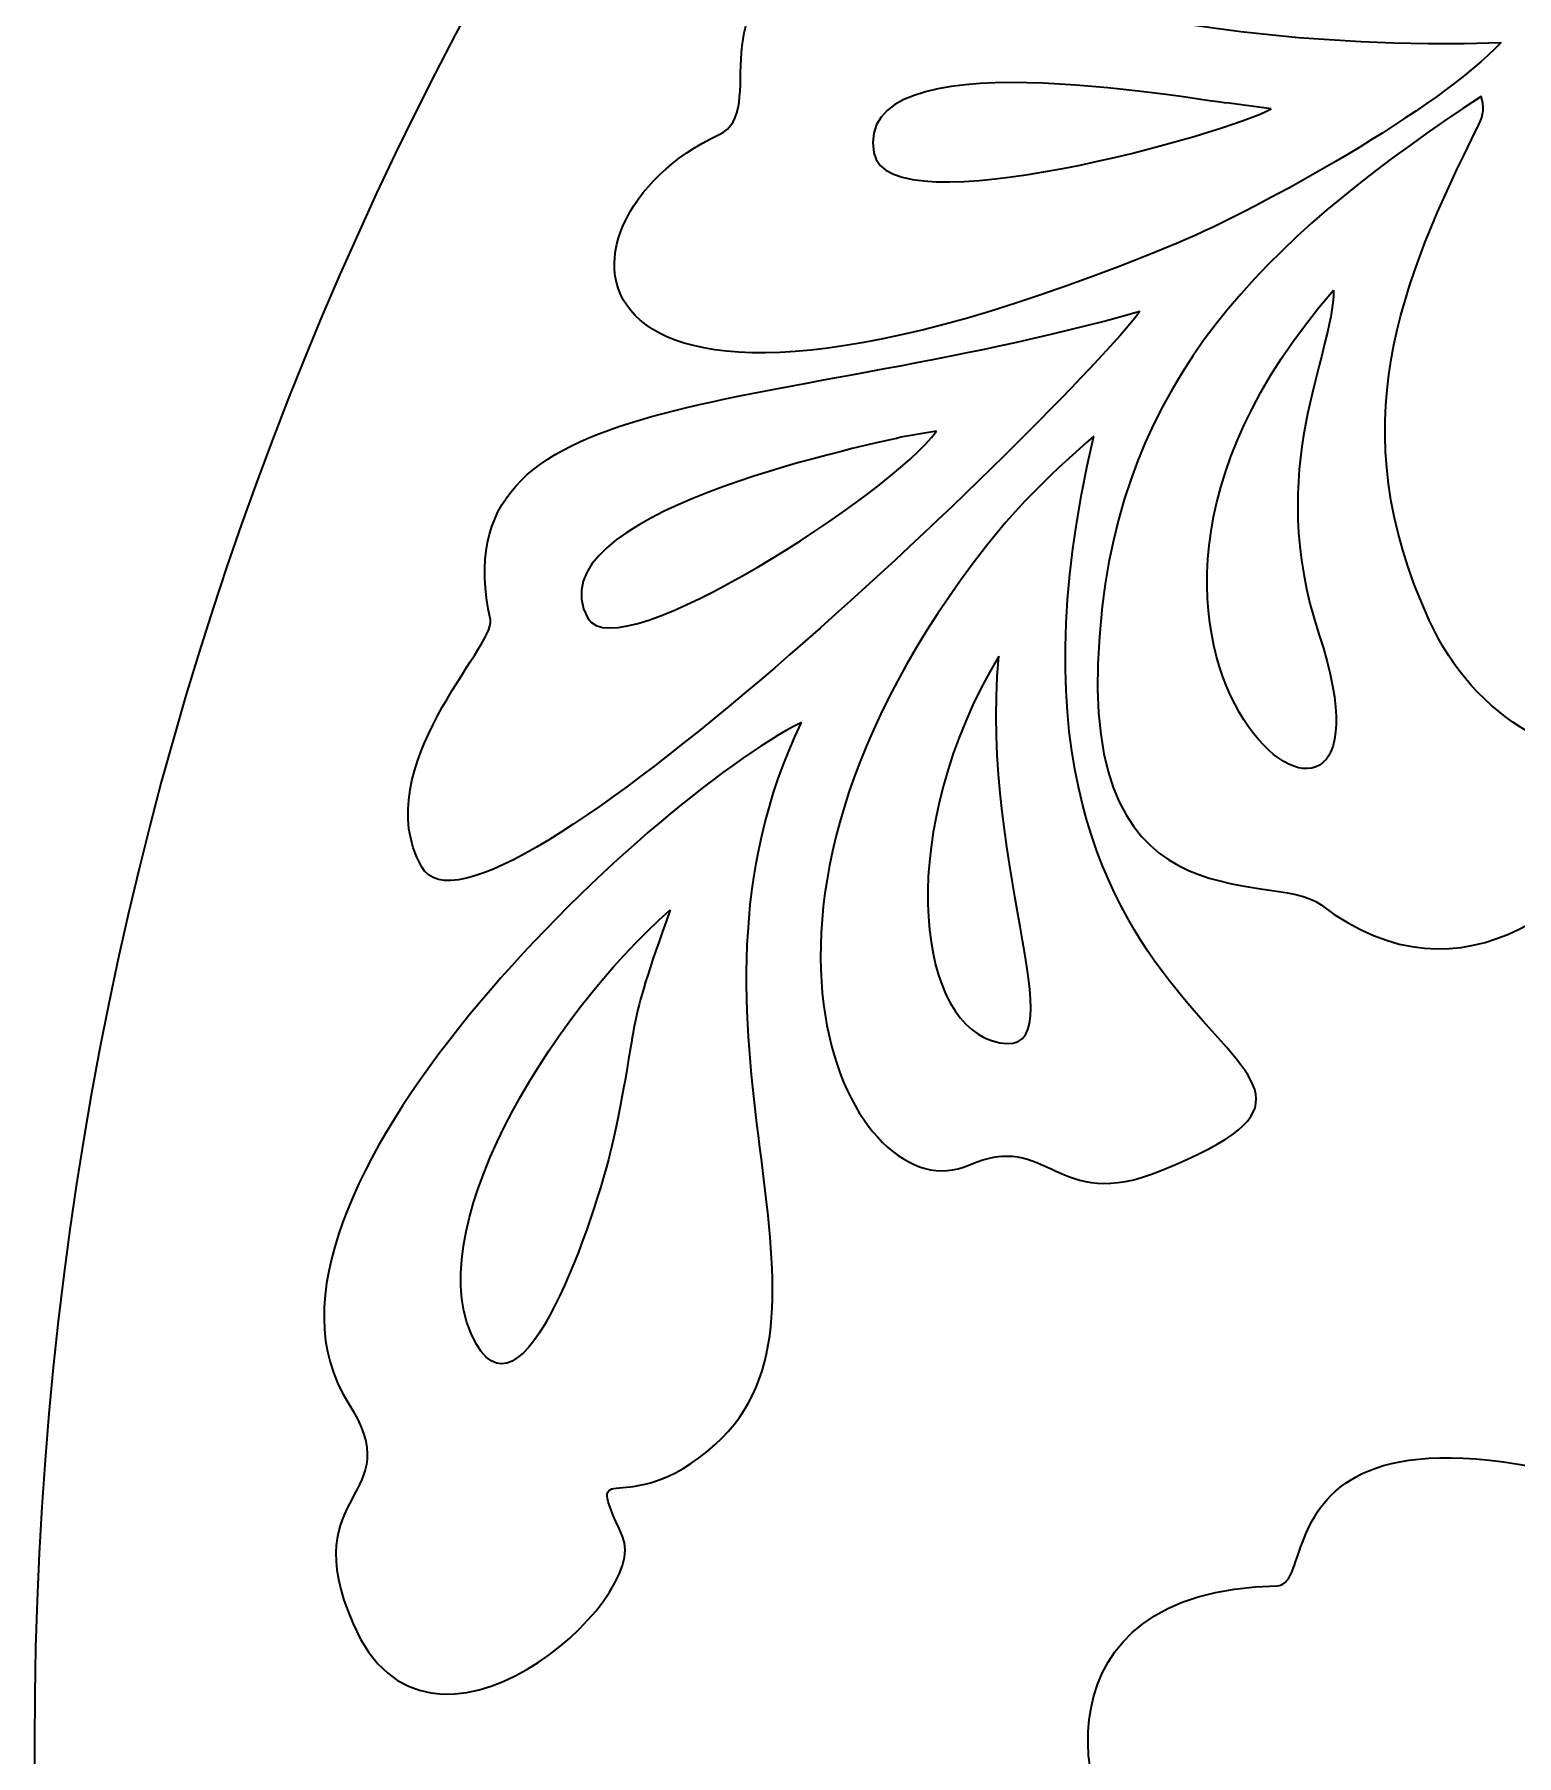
# Model space of a CAD drawing. Header units: centimetres. Extents: x -13.7 to 13.2, y -13.1 to 13.8.
# Drawn here: x -13.71 to -8.26, y 0.31 to 6.63 of the extents above; entities that cross this region are included whole.
import ezdxf

# ---------------------------------------------------------------- set-up
doc = ezdxf.new("R2010")
doc.units = ezdxf.units.CM
doc.header["$MEASUREMENT"] = 0
doc.layers.add('Layer 1', color=7, linetype='Continuous')

msp = doc.modelspace()

# ---------------------------------------------------------------- linework, layer by layer
at = {"layer": 'Layer 1', "color": 250, "lineweight": 35}
for points, knots in [([(-0.24145, 13.83027), (-7.6799, 13.82688), (-13.70893, 7.79605), (-13.70893, 0.35686), (-13.70893, 0.35686), (-13.70893, -7.08436), (-7.67661, -13.11673), (-0.23533, -13.11673), (-0.23533, -13.11673), (7.20381, -13.11673), (13.23483, -7.08765), (13.23812, 0.35079)], [0, 0, 0, 0, 0.25, 0.25, 0.25, 0.25, 0.5, 0.5, 0.5, 0.5, 1, 1, 1, 1]), ([(-8.31738, 6.60269), (-9.79655, 6.56005), (-10.40513, 6.99228), (-10.82841, 6.88665), (-10.82841, 6.88665), (-11.28448, 6.77286), (-11.00067, 6.35281), (-11.19228, 6.26454), (-11.19228, 6.26454), (-11.86664, 5.95416), (-11.85176, 4.88792), (-9.50433, 5.86738), (-9.50433, 5.86738), (-9.1943, 5.99675), (-8.54472, 6.36107), (-8.31738, 6.60269)], [0, 0, 0, 0, 0.2, 0.2, 0.2, 0.2, 0.4, 0.4, 0.4, 0.4, 0.6, 0.6, 0.6, 0.6, 1, 1, 1, 1]), ([(-8.31738, 6.60269), (-9.79655, 6.56005), (-10.40513, 6.99228), (-10.82841, 6.88665), (-10.82841, 6.88665), (-11.28448, 6.77286), (-11.00067, 6.35281), (-11.19228, 6.26454), (-11.19228, 6.26454), (-11.86664, 5.95416), (-11.85176, 4.88792), (-9.50433, 5.86738), (-9.50433, 5.86738), (-9.1943, 5.99675), (-8.54472, 6.36107), (-8.31738, 6.60269)], [0, 0, 0, 0, 0.2, 0.2, 0.2, 0.2, 0.4, 0.4, 0.4, 0.4, 0.6, 0.6, 0.6, 0.6, 1, 1, 1, 1]), ([(-9.31625, 6.37993), (-9.47691, 6.3953), (-10.70267, 6.62622), (-10.62311, 6.19732), (-10.62311, 6.19732), (-10.57057, 5.9144), (-9.31127, 6.2736), (-9.16245, 6.35928)], [0, 0, 0, 0, 0.3333333, 0.3333333, 0.3333333, 0.3333333, 1, 1, 1, 1]), ([(-9.31625, 6.37993), (-9.47691, 6.3953), (-10.70267, 6.62622), (-10.62311, 6.19732), (-10.62311, 6.19732), (-10.57057, 5.9144), (-9.31127, 6.2736), (-9.16245, 6.35928)], [0, 0, 0, 0, 0.3333333, 0.3333333, 0.3333333, 0.3333333, 1, 1, 1, 1]), ([(-8.39853, 6.30186), (-8.69021, 5.71687), (-8.9068, 5.18954), (-8.58144, 4.47986), (-8.58144, 4.47986), (-8.40923, 4.10425), (-8.08223, 3.9503), (-7.68358, 3.91139), (-7.68358, 3.91139), (-7.98212, 3.43547), (-8.45949, 3.03761), (-8.9788, 3.43372), (-8.9788, 3.43372), (-9.16365, 3.57468), (-9.92328, 3.31247), (-9.78352, 4.53051), (-9.78352, 4.53051), (-9.68042, 5.42912), (-9.11503, 5.92525), (-8.39087, 6.4052), (-8.39087, 6.4052), (-8.37739, 6.36793), (-8.38202, 6.33788), (-8.39853, 6.30186)], [0, 0, 0, 0, 0.1428571, 0.1428571, 0.1428571, 0.1428571, 0.2857143, 0.2857143, 0.2857143, 0.2857143, 0.4285714, 0.4285714, 0.4285714, 0.4285714, 0.5714286, 0.5714286, 0.5714286, 0.5714286, 0.7142857, 0.7142857, 0.7142857, 0.7142857, 1, 1, 1, 1]), ([(-8.39853, 6.30186), (-8.69021, 5.71687), (-8.9068, 5.18954), (-8.58144, 4.47986), (-8.58144, 4.47986), (-8.40923, 4.10425), (-8.08223, 3.9503), (-7.68358, 3.91139), (-7.68358, 3.91139), (-7.98212, 3.43547), (-8.45949, 3.03761), (-8.9788, 3.43372), (-8.9788, 3.43372), (-9.16365, 3.57468), (-9.92328, 3.31247), (-9.78352, 4.53051), (-9.78352, 4.53051), (-9.68042, 5.42912), (-9.11503, 5.92525), (-8.39087, 6.4052), (-8.39087, 6.4052), (-8.37739, 6.36793), (-8.38202, 6.33788), (-8.39853, 6.30186)], [0, 0, 0, 0, 0.1428571, 0.1428571, 0.1428571, 0.1428571, 0.2857143, 0.2857143, 0.2857143, 0.2857143, 0.4285714, 0.4285714, 0.4285714, 0.4285714, 0.5714286, 0.5714286, 0.5714286, 0.5714286, 0.7142857, 0.7142857, 0.7142857, 0.7142857, 1, 1, 1, 1]), ([(-8.93282, 5.69333), (-10.12465, 4.32163), (-8.60398, 3.2758), (-8.98711, 4.42926), (-8.98711, 4.42926), (-9.18957, 5.03888), (-8.93322, 5.45151), (-8.93282, 5.69333)], [0, 0, 0, 0, 0.3333333, 0.3333333, 0.3333333, 0.3333333, 1, 1, 1, 1]), ([(-8.93282, 5.69333), (-10.12465, 4.32163), (-8.60398, 3.2758), (-8.98711, 4.42926), (-8.98711, 4.42926), (-9.18957, 5.03888), (-8.93322, 5.45151), (-8.93282, 5.69333)], [0, 0, 0, 0, 0.3333333, 0.3333333, 0.3333333, 0.3333333, 1, 1, 1, 1]), ([(-9.64464, 5.61526), (-11.05669, 5.21761), (-12.22493, 5.35926), (-12.03277, 4.48185), (-12.03277, 4.48185), (-12.01188, 4.38627), (-12.48641, 3.93736), (-12.28619, 3.57459), (-12.28619, 3.57459), (-12.06462, 3.17315), (-9.92512, 5.24492), (-9.64464, 5.61526)], [0, 0, 0, 0, 0.25, 0.25, 0.25, 0.25, 0.5, 0.5, 0.5, 0.5, 1, 1, 1, 1]), ([(-9.64464, 5.61526), (-11.05669, 5.21761), (-12.22493, 5.35926), (-12.03277, 4.48185), (-12.03277, 4.48185), (-12.01188, 4.38627), (-12.48641, 3.93736), (-12.28619, 3.57459), (-12.28619, 3.57459), (-12.06462, 3.17315), (-9.92512, 5.24492), (-9.64464, 5.61526)], [0, 0, 0, 0, 0.25, 0.25, 0.25, 0.25, 0.5, 0.5, 0.5, 0.5, 1, 1, 1, 1]), ([(-10.52335, 5.15218), (-10.67108, 5.11735), (-11.88664, 4.86707), (-11.67398, 4.48703), (-11.67398, 4.48703), (-11.56511, 4.29253), (-10.55271, 4.94912), (-10.39324, 5.17437)], [0, 0, 0, 0, 0.3333333, 0.3333333, 0.3333333, 0.3333333, 1, 1, 1, 1]), ([(-10.52335, 5.15218), (-10.67108, 5.11735), (-11.88664, 4.86707), (-11.67398, 4.48703), (-11.67398, 4.48703), (-11.56511, 4.29253), (-10.55271, 4.94912), (-10.39324, 5.17437)], [0, 0, 0, 0, 0.3333333, 0.3333333, 0.3333333, 0.3333333, 1, 1, 1, 1]), ([(-9.81456, 5.15596), (-10.37264, 2.80126), (-8.46496, 2.90844), (-9.56648, 2.4573), (-9.56648, 2.4573), (-9.95881, 2.29658), (-9.97971, 2.60945), (-10.27412, 2.4773), (-10.27412, 2.4773), (-10.6882, 2.29136), (-11.29165, 3.37421), (-10.20441, 4.75895), (-10.20441, 4.75895), (-10.08872, 4.90628), (-9.95637, 5.03425), (-9.81456, 5.15596)], [0, 0, 0, 0, 0.2, 0.2, 0.2, 0.2, 0.4, 0.4, 0.4, 0.4, 0.6, 0.6, 0.6, 0.6, 1, 1, 1, 1]), ([(-9.81456, 5.15596), (-10.37264, 2.80126), (-8.46496, 2.90844), (-9.56648, 2.4573), (-9.56648, 2.4573), (-9.95881, 2.29658), (-9.97971, 2.60945), (-10.27412, 2.4773), (-10.27412, 2.4773), (-10.6882, 2.29136), (-11.29165, 3.37421), (-10.20441, 4.75895), (-10.20441, 4.75895), (-10.08872, 4.90628), (-9.95637, 5.03425), (-9.81456, 5.15596)], [0, 0, 0, 0, 0.2, 0.2, 0.2, 0.2, 0.4, 0.4, 0.4, 0.4, 0.6, 0.6, 0.6, 0.6, 1, 1, 1, 1]), ([(-10.16361, 4.34771), (-10.23994, 3.55488), (-9.84492, 2.82465), (-10.18993, 2.93526), (-10.18993, 2.93526), (-10.47116, 3.02542), (-10.54315, 3.71395), (-10.16361, 4.34771)], [0, 0, 0, 0, 0.3333333, 0.3333333, 0.3333333, 0.3333333, 1, 1, 1, 1]), ([(-10.16361, 4.34771), (-10.23994, 3.55488), (-9.84492, 2.82465), (-10.18993, 2.93526), (-10.18993, 2.93526), (-10.47116, 3.02542), (-10.54315, 3.71395), (-10.16361, 4.34771)], [0, 0, 0, 0, 0.3333333, 0.3333333, 0.3333333, 0.3333333, 1, 1, 1, 1]), ([(-10.88921, 4.10425), (-11.42853, 2.97964), (-10.65157, 1.94923), (-11.20661, 1.45017), (-11.20661, 1.45017), (-11.54143, 1.14909), (-11.69567, 1.44096), (-11.54675, 1.11297), (-11.54675, 1.11297), (-11.44087, 0.8798), (-12.26066, 0.14918), (-12.53756, 0.79089), (-12.53756, 0.79089), (-12.7545, 1.29358), (-12.32435, 1.24398), (-12.55646, 1.60601), (-12.55646, 1.60601), (-13.03095, 2.34614), (-11.45127, 3.82262), (-10.88921, 4.10425)], [0, 0, 0, 0, 0.1666667, 0.1666667, 0.1666667, 0.1666667, 0.3333333, 0.3333333, 0.3333333, 0.3333333, 0.5, 0.5, 0.5, 0.5, 0.6666667, 0.6666667, 0.6666667, 0.6666667, 1, 1, 1, 1]), ([(-10.88921, 4.10425), (-11.42853, 2.97964), (-10.65157, 1.94923), (-11.20661, 1.45017), (-11.20661, 1.45017), (-11.54143, 1.14909), (-11.69567, 1.44096), (-11.54675, 1.11297), (-11.54675, 1.11297), (-11.44087, 0.8798), (-12.26066, 0.14918), (-12.53756, 0.79089), (-12.53756, 0.79089), (-12.7545, 1.29358), (-12.32435, 1.24398), (-12.55646, 1.60601), (-12.55646, 1.60601), (-13.03095, 2.34614), (-11.45127, 3.82262), (-10.88921, 4.10425)], [0, 0, 0, 0, 0.1666667, 0.1666667, 0.1666667, 0.1666667, 0.3333333, 0.3333333, 0.3333333, 0.3333333, 0.5, 0.5, 0.5, 0.5, 0.6666667, 0.6666667, 0.6666667, 0.6666667, 1, 1, 1, 1]), ([(-11.37141, 3.41541), (-11.81892, 3.02318), (-12.31057, 2.21508), (-12.08487, 1.82021), (-12.08487, 1.82021), (-11.89609, 1.48992), (-11.62347, 2.36962), (-11.58123, 2.5688), (-11.58123, 2.5688), (-11.47619, 3.06363), (-11.54381, 2.9373), (-11.37141, 3.41541)], [0, 0, 0, 0, 0.25, 0.25, 0.25, 0.25, 0.5, 0.5, 0.5, 0.5, 1, 1, 1, 1]), ([(-11.37141, 3.41541), (-11.81892, 3.02318), (-12.31057, 2.21508), (-12.08487, 1.82021), (-12.08487, 1.82021), (-11.89609, 1.48992), (-11.62347, 2.36962), (-11.58123, 2.5688), (-11.58123, 2.5688), (-11.47619, 3.06363), (-11.54381, 2.9373), (-11.37141, 3.41541)], [0, 0, 0, 0, 0.25, 0.25, 0.25, 0.25, 0.5, 0.5, 0.5, 0.5, 1, 1, 1, 1]), ([(-8.19796, 0.34751), (-7.85091, 0.11713), (-7.17407, 0.16987), (-6.59052, -0.09338), (-6.59052, -0.09338), (-6.95474, -0.25315), (-8.83251, -1.2141), (-9.0711, -0.36754), (-9.0711, -0.36754), (-9.16608, -0.03039), (-9.26993, -0.41735), (-9.6443, -0.10965), (-9.6443, -0.10965), (-9.89761, 0.09857), (-10.04021, 0.91588), (-9.14011, 0.93125), (-9.14011, 0.93125), (-8.95959, 0.93434), (-9.29147, 1.94127), (-7.07794, 1.00022)], [0, 0, 0, 0, 0.1666667, 0.1666667, 0.1666667, 0.1666667, 0.3333333, 0.3333333, 0.3333333, 0.3333333, 0.5, 0.5, 0.5, 0.5, 0.6666667, 0.6666667, 0.6666667, 0.6666667, 1, 1, 1, 1]), ([(-8.19796, 0.34751), (-7.85091, 0.11713), (-7.17407, 0.16987), (-6.59052, -0.09338), (-6.59052, -0.09338), (-6.95474, -0.25315), (-8.83251, -1.2141), (-9.0711, -0.36754), (-9.0711, -0.36754), (-9.16608, -0.03039), (-9.26993, -0.41735), (-9.6443, -0.10965), (-9.6443, -0.10965), (-9.89761, 0.09857), (-10.04021, 0.91588), (-9.14011, 0.93125), (-9.14011, 0.93125), (-8.95959, 0.93434), (-9.29147, 1.94127), (-7.07794, 1.00022)], [0, 0, 0, 0, 0.1666667, 0.1666667, 0.1666667, 0.1666667, 0.3333333, 0.3333333, 0.3333333, 0.3333333, 0.5, 0.5, 0.5, 0.5, 0.6666667, 0.6666667, 0.6666667, 0.6666667, 1, 1, 1, 1]), ([(-10.92136, -3.35852), (-11.46052, -2.23471), (-10.68397, -1.20156), (-11.2388, -0.70439), (-11.2388, -0.70439), (-11.57461, -0.40346), (-11.72762, -0.69444), (-11.57889, -0.36719), (-11.57889, -0.36719), (-11.47271, -0.13348), (-12.29395, 0.59634), (-12.56975, -0.04512), (-12.56975, -0.04512), (-12.78719, -0.55094), (-12.35589, -0.49636), (-12.58866, -0.86028), (-12.58866, -0.86028), (-13.06249, -1.60116), (-11.48396, -3.0764), (-10.92136, -3.35852)], [0, 0, 0, 0, 0.1666667, 0.1666667, 0.1666667, 0.1666667, 0.3333333, 0.3333333, 0.3333333, 0.3333333, 0.5, 0.5, 0.5, 0.5, 0.6666667, 0.6666667, 0.6666667, 0.6666667, 1, 1, 1, 1]), ([(-10.92136, -3.35852), (-11.46052, -2.23471), (-10.68397, -1.20156), (-11.2388, -0.70439), (-11.2388, -0.70439), (-11.57461, -0.40346), (-11.72762, -0.69444), (-11.57889, -0.36719), (-11.57889, -0.36719), (-11.47271, -0.13348), (-12.29395, 0.59634), (-12.56975, -0.04512), (-12.56975, -0.04512), (-12.78719, -0.55094), (-12.35589, -0.49636), (-12.58866, -0.86028), (-12.58866, -0.86028), (-13.06249, -1.60116), (-11.48396, -3.0764), (-10.92136, -3.35852)], [0, 0, 0, 0, 0.1666667, 0.1666667, 0.1666667, 0.1666667, 0.3333333, 0.3333333, 0.3333333, 0.3333333, 0.5, 0.5, 0.5, 0.5, 0.6666667, 0.6666667, 0.6666667, 0.6666667, 1, 1, 1, 1])]:
    msp.add_open_spline(points, degree=3, knots=knots, dxfattribs=at)
for points in [[(-9.16245, 6.35928), (-9.16245, 6.35928), (-9.31625, 6.37993), (-9.31625, 6.37993)], [(-9.16245, 6.35928), (-9.16245, 6.35928), (-9.31625, 6.37993), (-9.31625, 6.37993)], [(-10.39324, 5.17437), (-10.39324, 5.17437), (-10.52335, 5.15218), (-10.52335, 5.15218)], [(-10.39324, 5.17437), (-10.39324, 5.17437), (-10.52335, 5.15218), (-10.52335, 5.15218)]]:
    msp.add_open_spline(points, degree=3, dxfattribs=at)

doc.saveas('drawing.dxf')
